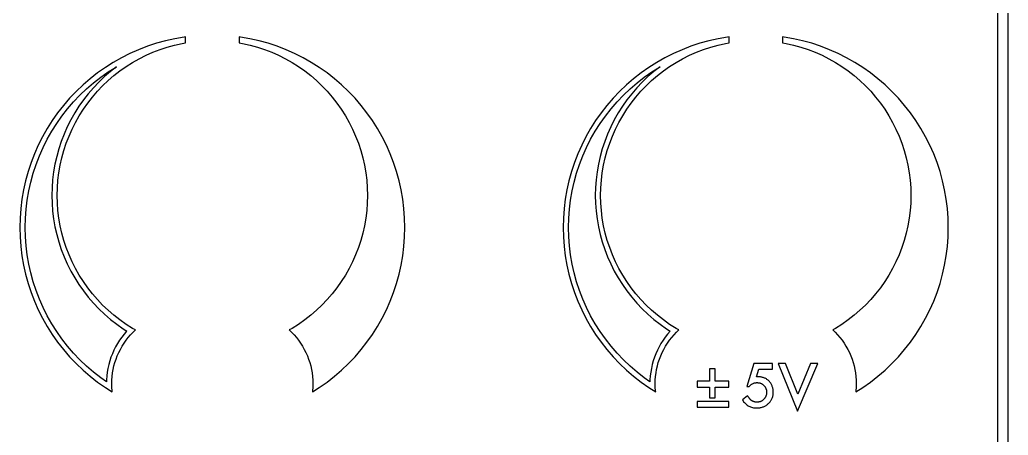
# Model space of a CAD drawing. Header units: metres. Extents: x 6 to 207, y 15 to 119.
# Drawn here: x 161.18 to 207.38, y 53.04 to 72.46 of the extents above; entities that cross this region are included whole.
import ezdxf

# ---------------------------------------------------------------- set-up
doc = ezdxf.new("R2010")
doc.units = ezdxf.units.M

msp = doc.modelspace()

# ---------------------------------------------------------------- linework, layer by layer
for p, q in [((206.88, 109.044), (206.88, 19.456)), ((207.38, 19.45), (207.38, 109.05)), ((168.859, 71.6526), (168.424, 71.5771)), ((168.93, 71.6613), (168.859, 71.6526)), ((168.93, 71.3892), (168.93, 71.6613)), ((171.501, 71.6526), (171.43, 71.6613)), ((171.43, 71.6613), (171.43, 71.3892)), ((171.936, 71.5771), (171.501, 71.6526)), ((194.259, 71.6526), (193.824, 71.5771)), ((194.33, 71.6613), (194.259, 71.6526)), ((194.33, 71.3892), (194.33, 71.6613)), ((196.901, 71.6526), (196.83, 71.6613)), ((196.83, 71.6613), (196.83, 71.3892)), ((197.336, 71.5771), (196.901, 71.6526)), ((167.148, 71.2239), (166.736, 71.0649)), ((167.567, 71.3625), (167.148, 71.2239)), ((167.993, 71.4803), (167.567, 71.3625)), ((167.738, 71.0762), (168.075, 71.1878)), ((168.424, 71.5771), (167.993, 71.4803)), ((168.075, 71.1878), (168.418, 71.2827)), ((168.418, 71.2827), (168.766, 71.3607)), ((168.766, 71.3607), (168.93, 71.3892)), ((171.43, 71.3892), (171.594, 71.3607)), ((171.594, 71.3607), (171.942, 71.2827)), ((172.367, 71.4803), (171.936, 71.5771)), ((171.942, 71.2827), (172.285, 71.1878)), ((172.285, 71.1878), (172.622, 71.0762)), ((172.793, 71.3625), (172.367, 71.4803)), ((173.212, 71.2239), (172.793, 71.3625)), ((173.624, 71.0649), (173.212, 71.2239)), ((192.548, 71.2239), (192.136, 71.0649)), ((192.967, 71.3625), (192.548, 71.2239)), ((193.393, 71.4803), (192.967, 71.3625)), ((193.138, 71.0762), (193.475, 71.1878)), ((193.824, 71.5771), (193.393, 71.4803)), ((193.475, 71.1878), (193.818, 71.2827)), ((193.818, 71.2827), (194.166, 71.3607)), ((194.166, 71.3607), (194.33, 71.3892)), ((196.83, 71.3892), (196.994, 71.3607)), ((196.994, 71.3607), (197.342, 71.2827)), ((197.767, 71.4803), (197.336, 71.5771)), ((197.342, 71.2827), (197.685, 71.1878)), ((197.685, 71.1878), (198.022, 71.0762)), ((198.193, 71.3625), (197.767, 71.4803)), ((198.612, 71.2239), (198.193, 71.3625)), ((199.024, 71.0649), (198.612, 71.2239)), ((165.937, 70.6873), (165.553, 70.4695)), ((166.332, 70.8859), (165.937, 70.6873)), ((166.736, 71.0649), (166.332, 70.8859)), ((166.762, 70.6439), (167.08, 70.8039)), ((167.08, 70.8039), (167.406, 70.9481)), ((167.406, 70.9481), (167.738, 71.0762)), ((172.622, 71.0762), (172.954, 70.9481)), ((172.954, 70.9481), (173.28, 70.8039)), ((173.28, 70.8039), (173.598, 70.6439)), ((174.028, 70.8859), (173.624, 71.0649)), ((174.423, 70.6873), (174.028, 70.8859)), ((174.807, 70.4695), (174.423, 70.6873)), ((191.337, 70.6873), (190.953, 70.4695)), ((191.732, 70.8859), (191.337, 70.6873)), ((192.136, 71.0649), (191.732, 70.8859)), ((192.162, 70.6439), (192.48, 70.8039)), ((192.48, 70.8039), (192.806, 70.9481)), ((192.806, 70.9481), (193.138, 71.0762)), ((198.022, 71.0762), (198.354, 70.9481)), ((198.354, 70.9481), (198.68, 70.8039)), ((198.68, 70.8039), (198.998, 70.6439)), ((199.428, 70.8859), (199.024, 71.0649)), ((199.823, 70.6873), (199.428, 70.8859)), ((200.207, 70.4695), (199.823, 70.6873)), ((165.18, 70.2332), (164.819, 69.9789)), ((165.553, 70.4695), (165.18, 70.2332)), ((165.319, 70.0253), (165.682, 70.2551)), ((165.704, 70.2678), (165.422, 70.0476)), ((165.682, 70.2551), (165.704, 70.2678)), ((165.861, 70.0732), (166.152, 70.2782)), ((166.152, 70.2782), (166.453, 70.4685)), ((166.453, 70.4685), (166.762, 70.6439)), ((173.598, 70.6439), (173.907, 70.4685)), ((173.907, 70.4685), (174.208, 70.2782)), ((174.208, 70.2782), (174.499, 70.0732)), ((175.18, 70.2332), (174.807, 70.4695)), ((175.541, 69.9789), (175.18, 70.2332)), ((190.58, 70.2332), (190.219, 69.9789)), ((190.953, 70.4695), (190.58, 70.2332)), ((190.719, 70.0253), (191.082, 70.2551)), ((191.104, 70.2678), (190.822, 70.0476)), ((191.082, 70.2551), (191.104, 70.2678)), ((191.261, 70.0732), (191.552, 70.2782)), ((191.552, 70.2782), (191.853, 70.4685)), ((191.853, 70.4685), (192.162, 70.6439)), ((198.998, 70.6439), (199.307, 70.4685)), ((199.307, 70.4685), (199.608, 70.2782)), ((199.608, 70.2782), (199.899, 70.0732)), ((200.58, 70.2332), (200.207, 70.4695)), ((200.941, 69.9789), (200.58, 70.2332)), ((164.819, 69.9789), (164.47, 69.7071)), ((164.629, 69.5139), (164.968, 69.778)), ((165.143, 69.8072), (164.877, 69.5533)), ((164.968, 69.778), (165.319, 70.0253)), ((165.422, 70.0476), (165.143, 69.8072)), ((165.311, 69.6219), (165.581, 69.8543)), ((165.581, 69.8543), (165.861, 70.0732)), ((174.499, 70.0732), (174.779, 69.8543)), ((174.779, 69.8543), (175.049, 69.6219)), ((175.89, 69.7071), (175.541, 69.9789)), ((190.219, 69.9789), (189.87, 69.7071)), ((190.029, 69.5139), (190.368, 69.778)), ((190.543, 69.8072), (190.277, 69.5533)), ((190.368, 69.778), (190.719, 70.0253)), ((190.822, 70.0476), (190.543, 69.8072)), ((190.711, 69.6219), (190.981, 69.8543)), ((190.981, 69.8543), (191.261, 70.0732)), ((199.899, 70.0732), (200.179, 69.8543)), ((200.179, 69.8543), (200.449, 69.6219)), ((201.29, 69.7071), (200.941, 69.9789)), ((164.136, 69.4185), (163.816, 69.114)), ((164.47, 69.7071), (164.136, 69.4185)), ((164.304, 69.2331), (164.629, 69.5139)), ((164.877, 69.5533), (164.623, 69.2867)), ((164.808, 69.1188), (165.053, 69.3765)), ((165.053, 69.3765), (165.311, 69.6219)), ((175.049, 69.6219), (175.306, 69.3765)), ((175.306, 69.3765), (175.552, 69.1188)), ((176.224, 69.4185), (175.89, 69.7071)), ((176.544, 69.114), (176.224, 69.4185)), ((189.536, 69.4185), (189.216, 69.114)), ((189.87, 69.7071), (189.536, 69.4185)), ((189.704, 69.2331), (190.029, 69.5139)), ((190.277, 69.5533), (190.023, 69.2867)), ((190.208, 69.1188), (190.453, 69.3765)), ((190.453, 69.3765), (190.711, 69.6219)), ((200.449, 69.6219), (200.706, 69.3765)), ((200.706, 69.3765), (200.952, 69.1188)), ((201.624, 69.4185), (201.29, 69.7071)), ((201.944, 69.114), (201.624, 69.4185)), ((163.816, 69.114), (163.511, 68.794)), ((163.697, 68.6262), (163.993, 68.9371)), ((163.993, 68.9371), (164.304, 69.2331)), ((164.382, 69.008), (164.156, 68.7178)), ((164.357, 68.5688), (164.576, 68.8493)), ((164.623, 69.2867), (164.382, 69.008)), ((164.576, 68.8493), (164.808, 69.1188)), ((175.552, 69.1188), (175.784, 68.8493)), ((175.784, 68.8493), (176.003, 68.5688)), ((176.849, 68.794), (176.544, 69.114)), ((189.216, 69.114), (188.911, 68.794)), ((189.097, 68.6262), (189.393, 68.9371)), ((189.393, 68.9371), (189.704, 69.2331)), ((189.782, 69.008), (189.556, 68.7178)), ((189.757, 68.5688), (189.976, 68.8493)), ((190.023, 69.2867), (189.782, 69.008)), ((189.976, 68.8493), (190.208, 69.1188)), ((200.952, 69.1188), (201.184, 68.8493)), ((201.184, 68.8493), (201.403, 68.5688)), ((202.249, 68.794), (201.944, 69.114)), ((163.223, 68.4595), (162.951, 68.1113)), ((163.511, 68.794), (163.223, 68.4595)), ((163.416, 68.3008), (163.697, 68.6262)), ((163.944, 68.4168), (163.747, 68.1058)), ((164.156, 68.7178), (163.944, 68.4168)), ((164.152, 68.2779), (164.357, 68.5688)), ((176.003, 68.5688), (176.208, 68.2779)), ((177.137, 68.4595), (176.849, 68.794)), ((177.409, 68.1113), (177.137, 68.4595)), ((188.623, 68.4595), (188.351, 68.1113)), ((188.911, 68.794), (188.623, 68.4595)), ((188.816, 68.3008), (189.097, 68.6262)), ((189.344, 68.4168), (189.147, 68.1058)), ((189.556, 68.7178), (189.344, 68.4168)), ((189.552, 68.2779), (189.757, 68.5688)), ((201.403, 68.5688), (201.608, 68.2779)), ((202.537, 68.4595), (202.249, 68.794)), ((202.809, 68.1113), (202.537, 68.4595)), ((162.951, 68.1113), (162.697, 67.7501)), ((162.905, 67.6112), (163.152, 67.9623)), ((163.152, 67.9623), (163.416, 68.3008)), ((163.747, 68.1058), (163.566, 67.7855)), ((163.786, 67.6676), (163.961, 67.9772)), ((163.961, 67.9772), (164.152, 68.2779)), ((176.208, 68.2779), (176.398, 67.9772)), ((176.398, 67.9772), (176.574, 67.6676)), ((177.663, 67.7501), (177.409, 68.1113)), ((188.351, 68.1113), (188.097, 67.7501)), ((188.305, 67.6112), (188.552, 67.9623)), ((188.552, 67.9623), (188.816, 68.3008)), ((189.147, 68.1058), (188.966, 67.7855)), ((189.186, 67.6676), (189.361, 67.9772)), ((189.361, 67.9772), (189.552, 68.2779)), ((201.608, 68.2779), (201.799, 67.9772)), ((201.799, 67.9772), (201.974, 67.6676)), ((203.063, 67.7501), (202.809, 68.1113)), ((162.697, 67.7501), (162.46, 67.3769)), ((162.675, 67.2484), (162.905, 67.6112)), ((163.4, 67.4567), (163.251, 67.1201)), ((163.566, 67.7855), (163.4, 67.4567)), ((163.626, 67.3498), (163.786, 67.6676)), ((176.574, 67.6676), (176.734, 67.3498)), ((177.9, 67.3769), (177.663, 67.7501)), ((188.097, 67.7501), (187.86, 67.3769)), ((188.075, 67.2484), (188.305, 67.6112)), ((188.8, 67.4567), (188.651, 67.1201)), ((188.966, 67.7855), (188.8, 67.4567)), ((189.026, 67.3498), (189.186, 67.6676)), ((201.974, 67.6676), (202.134, 67.3498)), ((203.3, 67.3769), (203.063, 67.7501)), ((162.243, 66.9926), (162.044, 66.598)), ((162.46, 67.3769), (162.243, 66.9926)), ((162.463, 66.8748), (162.675, 67.2484)), ((163.251, 67.1201), (163.118, 66.7767)), ((163.354, 66.6924), (163.482, 67.0244)), ((163.482, 67.0244), (163.626, 67.3498)), ((176.734, 67.3498), (176.878, 67.0244)), ((176.878, 67.0244), (177.006, 66.6924)), ((178.117, 66.9926), (177.9, 67.3769)), ((178.316, 66.598), (178.117, 66.9926)), ((187.643, 66.9926), (187.444, 66.598)), ((187.86, 67.3769), (187.643, 66.9926)), ((187.863, 66.8748), (188.075, 67.2484)), ((188.651, 67.1201), (188.518, 66.7767)), ((188.754, 66.6924), (188.882, 67.0244)), ((188.882, 67.0244), (189.026, 67.3498)), ((202.134, 67.3498), (202.278, 67.0244)), ((202.278, 67.0244), (202.406, 66.6924)), ((203.517, 66.9926), (203.3, 67.3769)), ((203.716, 66.598), (203.517, 66.9926)), ((162.044, 66.598), (161.865, 66.1941)), ((162.27, 66.4909), (162.463, 66.8748)), ((163.118, 66.7767), (163.003, 66.4271)), ((163.242, 66.3546), (163.354, 66.6924)), ((177.006, 66.6924), (177.118, 66.3546)), ((178.495, 66.1941), (178.316, 66.598)), ((187.444, 66.598), (187.265, 66.1941)), ((187.67, 66.4909), (187.863, 66.8748)), ((188.518, 66.7767), (188.403, 66.4271)), ((188.642, 66.3546), (188.754, 66.6924)), ((202.406, 66.6924), (202.518, 66.3546)), ((203.895, 66.1941), (203.716, 66.598)), ((161.865, 66.1941), (161.706, 65.782)), ((161.942, 65.6977), (162.096, 66.0986)), ((162.096, 66.0986), (162.27, 66.4909)), ((162.905, 66.0724), (162.824, 65.7132)), ((163.003, 66.4271), (162.905, 66.0724)), ((163.147, 66.0116), (163.242, 66.3546)), ((177.118, 66.3546), (177.213, 66.0116)), ((178.654, 65.782), (178.495, 66.1941)), ((187.265, 66.1941), (187.106, 65.782)), ((187.342, 65.6977), (187.496, 66.0986)), ((187.496, 66.0986), (187.67, 66.4909)), ((188.305, 66.0724), (188.224, 65.7132)), ((188.403, 66.4271), (188.305, 66.0724)), ((188.547, 66.0116), (188.642, 66.3546)), ((202.518, 66.3546), (202.613, 66.0116)), ((204.054, 65.782), (203.895, 66.1941)), ((161.706, 65.782), (161.568, 65.3625)), ((161.807, 65.2902), (161.942, 65.6977)), ((162.824, 65.7132), (162.761, 65.3505)), ((163.008, 65.3138), (163.069, 65.6644)), ((163.069, 65.6644), (163.147, 66.0116)), ((177.213, 66.0116), (177.291, 65.6644)), ((177.291, 65.6644), (177.352, 65.3138)), ((178.792, 65.3625), (178.654, 65.782)), ((187.106, 65.782), (186.968, 65.3625)), ((187.207, 65.2902), (187.342, 65.6977)), ((188.224, 65.7132), (188.161, 65.3505)), ((188.408, 65.3138), (188.469, 65.6644)), ((188.469, 65.6644), (188.547, 66.0116)), ((202.613, 66.0116), (202.691, 65.6644)), ((202.691, 65.6644), (202.752, 65.3138)), ((204.192, 65.3625), (204.054, 65.782)), ((161.568, 65.3625), (161.45, 64.9368)), ((161.692, 64.8759), (161.807, 65.2902)), ((162.761, 65.3505), (162.716, 64.9851)), ((162.965, 64.9606), (163.008, 65.3138)), ((177.352, 65.3138), (177.395, 64.9606)), ((178.91, 64.9368), (178.792, 65.3625)), ((186.968, 65.3625), (186.85, 64.9368)), ((187.092, 64.8759), (187.207, 65.2902)), ((188.161, 65.3505), (188.116, 64.9851)), ((188.365, 64.9606), (188.408, 65.3138)), ((202.752, 65.3138), (202.795, 64.9606)), ((204.31, 64.9368), (204.192, 65.3625)), ((161.45, 64.9368), (161.353, 64.5058)), ((161.598, 64.4571), (161.692, 64.8759)), ((162.716, 64.9851), (162.689, 64.618)), ((162.939, 64.6057), (162.965, 64.9606)), ((177.395, 64.9606), (177.421, 64.6057)), ((179.007, 64.5058), (178.91, 64.9368)), ((186.85, 64.9368), (186.753, 64.5058)), ((186.998, 64.4571), (187.092, 64.8759)), ((188.116, 64.9851), (188.089, 64.618)), ((188.339, 64.6057), (188.365, 64.9606)), ((202.795, 64.9606), (202.821, 64.6057)), ((204.407, 64.5058), (204.31, 64.9368)), ((161.353, 64.5058), (161.277, 64.0706)), ((161.525, 64.0338), (161.598, 64.4571)), ((162.689, 64.618), (162.68, 64.25)), ((162.68, 64.25), (162.689, 63.882)), ((162.93, 64.25), (162.939, 64.6057)), ((162.939, 63.8943), (162.93, 64.25)), ((177.421, 64.6057), (177.43, 64.25)), ((177.43, 64.25), (177.421, 63.8943)), ((179.083, 64.0706), (179.007, 64.5058)), ((186.753, 64.5058), (186.677, 64.0706)), ((186.925, 64.0338), (186.998, 64.4571)), ((188.089, 64.618), (188.08, 64.25)), ((188.08, 64.25), (188.089, 63.882)), ((188.33, 64.25), (188.339, 64.6057)), ((188.339, 63.8943), (188.33, 64.25)), ((202.821, 64.6057), (202.83, 64.25)), ((202.83, 64.25), (202.821, 63.8943)), ((204.483, 64.0706), (204.407, 64.5058)), ((161.277, 64.0706), (161.223, 63.6322)), ((161.472, 63.6077), (161.525, 64.0338)), ((162.689, 63.882), (162.716, 63.5149)), ((162.965, 63.5394), (162.939, 63.8943)), ((177.421, 63.8943), (177.395, 63.5394)), ((179.137, 63.6322), (179.083, 64.0706)), ((186.677, 64.0706), (186.623, 63.6322)), ((186.872, 63.6077), (186.925, 64.0338)), ((188.089, 63.882), (188.116, 63.5149)), ((188.365, 63.5394), (188.339, 63.8943)), ((202.821, 63.8943), (202.795, 63.5394)), ((204.537, 63.6322), (204.483, 64.0706)), ((161.223, 63.6322), (161.191, 63.1916)), ((161.441, 63.1792), (161.472, 63.6077)), ((162.716, 63.5149), (162.761, 63.1495)), ((163.008, 63.1862), (162.965, 63.5394)), ((177.395, 63.5394), (177.352, 63.1862)), ((179.169, 63.1916), (179.137, 63.6322)), ((186.623, 63.6322), (186.591, 63.1916)), ((186.841, 63.1792), (186.872, 63.6077)), ((188.116, 63.5149), (188.161, 63.1495)), ((188.408, 63.1862), (188.365, 63.5394)), ((202.795, 63.5394), (202.752, 63.1862)), ((204.569, 63.1916), (204.537, 63.6322)), ((161.191, 63.1916), (161.18, 62.75)), ((161.43, 62.75), (161.441, 63.1792)), ((162.761, 63.1495), (162.824, 62.7868)), ((163.069, 62.8356), (163.008, 63.1862)), ((163.147, 62.4884), (163.069, 62.8356)), ((177.291, 62.8356), (177.213, 62.4884)), ((177.352, 63.1862), (177.291, 62.8356)), ((179.18, 62.75), (179.169, 63.1916)), ((186.591, 63.1916), (186.58, 62.75)), ((186.83, 62.75), (186.841, 63.1792)), ((188.161, 63.1495), (188.224, 62.7868)), ((188.469, 62.8356), (188.408, 63.1862)), ((188.547, 62.4884), (188.469, 62.8356)), ((202.691, 62.8356), (202.613, 62.4884)), ((202.752, 63.1862), (202.691, 62.8356)), ((204.58, 62.75), (204.569, 63.1916)), ((161.18, 62.75), (161.191, 62.3084)), ((161.441, 62.3208), (161.43, 62.75)), ((162.824, 62.7868), (162.905, 62.4276)), ((162.905, 62.4276), (163.003, 62.0729)), ((163.242, 62.1454), (163.147, 62.4884)), ((177.213, 62.4884), (177.118, 62.1454)), ((179.169, 62.3084), (179.18, 62.75)), ((186.58, 62.75), (186.591, 62.3084)), ((186.841, 62.3208), (186.83, 62.75)), ((188.224, 62.7868), (188.305, 62.4276)), ((188.305, 62.4276), (188.403, 62.0729)), ((188.642, 62.1454), (188.547, 62.4884)), ((202.613, 62.4884), (202.518, 62.1454)), ((204.569, 62.3084), (204.58, 62.75)), ((161.191, 62.3084), (161.223, 61.8679)), ((161.472, 61.8923), (161.441, 62.3208)), ((163.003, 62.0729), (163.118, 61.7233)), ((163.354, 61.8076), (163.242, 62.1454)), ((177.118, 62.1454), (177.006, 61.8076)), ((179.137, 61.8679), (179.169, 62.3084)), ((186.591, 62.3084), (186.623, 61.8679)), ((186.872, 61.8923), (186.841, 62.3208)), ((188.403, 62.0729), (188.518, 61.7233)), ((188.754, 61.8076), (188.642, 62.1454)), ((202.518, 62.1454), (202.406, 61.8076)), ((204.537, 61.8679), (204.569, 62.3084)), ((161.223, 61.8679), (161.277, 61.4294)), ((161.525, 61.4661), (161.472, 61.8923)), ((161.598, 61.043), (161.525, 61.4661)), ((163.118, 61.7233), (163.251, 61.3799)), ((163.482, 61.4756), (163.354, 61.8076)), ((163.626, 61.1502), (163.482, 61.4756)), ((176.878, 61.4756), (176.734, 61.1502)), ((177.006, 61.8076), (176.878, 61.4756)), ((179.083, 61.4294), (179.137, 61.8679)), ((186.623, 61.8679), (186.677, 61.4294)), ((186.925, 61.4661), (186.872, 61.8923)), ((186.998, 61.043), (186.925, 61.4661)), ((188.518, 61.7233), (188.651, 61.3799)), ((188.882, 61.4756), (188.754, 61.8076)), ((189.026, 61.1502), (188.882, 61.4756)), ((202.278, 61.4756), (202.134, 61.1502)), ((202.406, 61.8076), (202.278, 61.4756)), ((204.483, 61.4294), (204.537, 61.8679)), ((161.277, 61.4294), (161.353, 60.9942)), ((161.353, 60.9942), (161.45, 60.5632)), ((161.692, 60.6241), (161.598, 61.043)), ((163.251, 61.3799), (163.4, 61.0433)), ((163.4, 61.0433), (163.566, 60.7145)), ((163.786, 60.8324), (163.626, 61.1502)), ((176.734, 61.1502), (176.574, 60.8324)), ((178.91, 60.5632), (179.007, 60.9942)), ((179.007, 60.9942), (179.083, 61.4294)), ((186.677, 61.4294), (186.753, 60.9942)), ((186.753, 60.9942), (186.85, 60.5632)), ((187.092, 60.6241), (186.998, 61.043)), ((188.651, 61.3799), (188.8, 61.0433)), ((188.8, 61.0433), (188.966, 60.7145)), ((189.186, 60.8324), (189.026, 61.1502)), ((202.134, 61.1502), (201.974, 60.8324)), ((204.31, 60.5632), (204.407, 60.9942)), ((204.407, 60.9942), (204.483, 61.4294)), ((161.45, 60.5632), (161.568, 60.1375)), ((161.807, 60.2098), (161.692, 60.6241)), ((163.566, 60.7145), (163.747, 60.3942)), ((163.961, 60.5228), (163.786, 60.8324)), ((164.152, 60.2221), (163.961, 60.5228)), ((176.398, 60.5228), (176.208, 60.2221)), ((176.574, 60.8324), (176.398, 60.5228)), ((178.792, 60.1375), (178.91, 60.5632)), ((186.85, 60.5632), (186.968, 60.1375)), ((187.207, 60.2098), (187.092, 60.6241)), ((188.966, 60.7145), (189.147, 60.3942)), ((189.361, 60.5228), (189.186, 60.8324)), ((189.552, 60.2221), (189.361, 60.5228)), ((201.799, 60.5228), (201.608, 60.2221)), ((201.974, 60.8324), (201.799, 60.5228)), ((204.192, 60.1375), (204.31, 60.5632)), ((161.568, 60.1375), (161.706, 59.718)), ((161.942, 59.8023), (161.807, 60.2098)), ((163.747, 60.3942), (163.944, 60.0832)), ((163.944, 60.0832), (164.156, 59.7822)), ((164.357, 59.9312), (164.152, 60.2221)), ((176.208, 60.2221), (176.003, 59.9312)), ((178.654, 59.718), (178.792, 60.1375)), ((186.968, 60.1375), (187.106, 59.718)), ((187.342, 59.8023), (187.207, 60.2098)), ((189.147, 60.3942), (189.344, 60.0832)), ((189.344, 60.0832), (189.556, 59.7822)), ((189.757, 59.9312), (189.552, 60.2221)), ((201.608, 60.2221), (201.403, 59.9312)), ((204.054, 59.718), (204.192, 60.1375)), ((161.706, 59.718), (161.865, 59.3059)), ((162.096, 59.4014), (161.942, 59.8023)), ((164.156, 59.7822), (164.382, 59.492)), ((164.576, 59.6507), (164.357, 59.9312)), ((164.808, 59.3812), (164.576, 59.6507)), ((175.784, 59.6507), (175.552, 59.3812)), ((176.003, 59.9312), (175.784, 59.6507)), ((178.495, 59.3059), (178.654, 59.718)), ((187.106, 59.718), (187.265, 59.3059)), ((187.496, 59.4014), (187.342, 59.8023)), ((189.556, 59.7822), (189.782, 59.492)), ((189.976, 59.6507), (189.757, 59.9312)), ((190.208, 59.3812), (189.976, 59.6507)), ((201.184, 59.6507), (200.952, 59.3812)), ((201.403, 59.9312), (201.184, 59.6507)), ((203.895, 59.3059), (204.054, 59.718)), ((161.865, 59.3059), (162.044, 58.902)), ((162.27, 59.0091), (162.096, 59.4014)), ((164.382, 59.492), (164.623, 59.2133)), ((164.623, 59.2133), (164.877, 58.9467)), ((165.053, 59.1235), (164.808, 59.3812)), ((175.552, 59.3812), (175.306, 59.1235)), ((178.316, 58.902), (178.495, 59.3059)), ((187.265, 59.3059), (187.444, 58.902)), ((187.67, 59.0091), (187.496, 59.4014)), ((189.782, 59.492), (190.023, 59.2133)), ((190.023, 59.2133), (190.277, 58.9467)), ((190.453, 59.1235), (190.208, 59.3812)), ((200.952, 59.3812), (200.706, 59.1235)), ((203.716, 58.902), (203.895, 59.3059)), ((162.044, 58.902), (162.243, 58.5074)), ((162.463, 58.6252), (162.27, 59.0091)), ((164.877, 58.9467), (165.143, 58.6928)), ((165.311, 58.8781), (165.053, 59.1235)), ((165.143, 58.6928), (165.422, 58.4524)), ((165.581, 58.6457), (165.311, 58.8781)), ((175.049, 58.8781), (174.779, 58.6457)), ((175.306, 59.1235), (175.049, 58.8781)), ((178.117, 58.5074), (178.316, 58.902)), ((187.444, 58.902), (187.643, 58.5074)), ((187.863, 58.6252), (187.67, 59.0091)), ((190.277, 58.9467), (190.543, 58.6928)), ((190.711, 58.8781), (190.453, 59.1235)), ((190.543, 58.6928), (190.822, 58.4524)), ((190.981, 58.6457), (190.711, 58.8781)), ((200.449, 58.8781), (200.179, 58.6457)), ((200.706, 59.1235), (200.449, 58.8781)), ((203.517, 58.5074), (203.716, 58.902)), ((162.243, 58.5074), (162.46, 58.1231)), ((162.675, 58.2516), (162.463, 58.6252)), ((162.905, 57.8888), (162.675, 58.2516)), ((165.422, 58.4524), (165.712, 58.2259)), ((165.861, 58.4268), (165.581, 58.6457)), ((165.712, 58.2259), (166.013, 58.0139)), ((166.152, 58.2218), (165.861, 58.4268)), ((166.453, 58.0315), (166.152, 58.2218)), ((174.208, 58.2218), (173.907, 58.0315)), ((174.499, 58.4268), (174.208, 58.2218)), ((174.779, 58.6457), (174.499, 58.4268)), ((177.9, 58.1231), (178.117, 58.5074)), ((187.643, 58.5074), (187.86, 58.1231)), ((188.075, 58.2516), (187.863, 58.6252)), ((188.305, 57.8888), (188.075, 58.2516)), ((190.822, 58.4524), (191.112, 58.2259)), ((191.261, 58.4268), (190.981, 58.6457)), ((191.112, 58.2259), (191.413, 58.0139)), ((191.552, 58.2218), (191.261, 58.4268)), ((191.853, 58.0315), (191.552, 58.2218)), ((199.608, 58.2218), (199.307, 58.0315)), ((199.899, 58.4268), (199.608, 58.2218)), ((200.179, 58.6457), (199.899, 58.4268)), ((203.3, 58.1231), (203.517, 58.5074)), ((162.46, 58.1231), (162.697, 57.7499)), ((163.152, 57.5377), (162.905, 57.8888)), ((166.058, 57.7656), (165.948, 57.6244)), ((166.013, 58.0139), (166.181, 57.9074)), ((166.175, 57.9012), (166.058, 57.7656)), ((166.181, 57.9074), (166.175, 57.9012)), ((166.361, 57.7333), (166.476, 57.8542)), ((166.584, 57.9571), (166.453, 58.0315)), ((166.476, 57.8542), (166.584, 57.9571)), ((173.907, 58.0315), (173.776, 57.9571)), ((173.776, 57.9571), (173.884, 57.8542)), ((173.884, 57.8542), (173.999, 57.7333)), ((177.663, 57.7499), (177.9, 58.1231)), ((187.86, 58.1231), (188.097, 57.7499)), ((188.552, 57.5377), (188.305, 57.8888)), ((191.458, 57.7656), (191.348, 57.6244)), ((191.413, 58.0139), (191.581, 57.9074)), ((191.575, 57.9012), (191.458, 57.7656)), ((191.581, 57.9074), (191.575, 57.9012)), ((191.761, 57.7333), (191.876, 57.8542)), ((191.984, 57.9571), (191.853, 58.0315)), ((191.876, 57.8542), (191.984, 57.9571)), ((199.307, 58.0315), (199.176, 57.9571)), ((199.176, 57.9571), (199.284, 57.8542)), ((199.284, 57.8542), (199.399, 57.7333)), ((203.063, 57.7499), (203.3, 58.1231)), ((162.697, 57.7499), (162.951, 57.3887)), ((162.951, 57.3887), (163.223, 57.0405)), ((163.416, 57.1992), (163.152, 57.5377)), ((165.749, 57.3265), (165.661, 57.1706)), ((165.845, 57.4779), (165.749, 57.3265)), ((165.948, 57.6244), (165.845, 57.4779)), ((165.964, 57.198), (166.053, 57.3389)), ((166.053, 57.3389), (166.149, 57.4754)), ((166.149, 57.4754), (166.252, 57.6069)), ((166.252, 57.6069), (166.361, 57.7333)), ((173.999, 57.7333), (174.108, 57.6069)), ((174.108, 57.6069), (174.211, 57.4754)), ((174.211, 57.4754), (174.307, 57.3389)), ((174.307, 57.3389), (174.396, 57.198)), ((177.137, 57.0405), (177.409, 57.3887)), ((177.409, 57.3887), (177.663, 57.7499)), ((188.097, 57.7499), (188.351, 57.3887)), ((188.351, 57.3887), (188.623, 57.0405)), ((188.816, 57.1992), (188.552, 57.5377)), ((191.149, 57.3265), (191.061, 57.1706)), ((191.245, 57.4779), (191.149, 57.3265)), ((191.348, 57.6244), (191.245, 57.4779)), ((191.364, 57.198), (191.453, 57.3389)), ((191.453, 57.3389), (191.549, 57.4754)), ((191.549, 57.4754), (191.652, 57.6069)), ((191.652, 57.6069), (191.761, 57.7333)), ((199.399, 57.7333), (199.508, 57.6069)), ((199.508, 57.6069), (199.611, 57.4754)), ((199.611, 57.4754), (199.707, 57.3389)), ((199.707, 57.3389), (199.796, 57.198)), ((202.537, 57.0405), (202.809, 57.3887)), ((202.809, 57.3887), (203.063, 57.7499)), ((163.223, 57.0405), (163.511, 56.706)), ((163.697, 56.8738), (163.416, 57.1992)), ((163.993, 56.5629), (163.697, 56.8738)), ((165.508, 56.8468), (165.443, 56.6797)), ((165.58, 57.0106), (165.508, 56.8468)), ((165.661, 57.1706), (165.58, 57.0106)), ((165.739, 56.7511), (165.806, 56.9037)), ((165.806, 56.9037), (165.881, 57.0527)), ((165.881, 57.0527), (165.964, 57.198)), ((174.396, 57.198), (174.479, 57.0527)), ((174.479, 57.0527), (174.554, 56.9037)), ((174.554, 56.9037), (174.621, 56.7511)), ((176.849, 56.706), (177.137, 57.0405)), ((188.623, 57.0405), (188.911, 56.706)), ((189.097, 56.8738), (188.816, 57.1992)), ((189.393, 56.5629), (189.097, 56.8738)), ((190.908, 56.8468), (190.843, 56.6797)), ((190.98, 57.0106), (190.908, 56.8468)), ((191.061, 57.1706), (190.98, 57.0106)), ((191.139, 56.7511), (191.206, 56.9037)), ((191.206, 56.9037), (191.281, 57.0527)), ((191.281, 57.0527), (191.364, 57.198)), ((199.796, 57.198), (199.879, 57.0527)), ((199.879, 57.0527), (199.954, 56.9037)), ((199.954, 56.9037), (200.021, 56.7511)), ((202.249, 56.706), (202.537, 57.0405)), ((163.511, 56.706), (163.816, 56.386)), ((163.816, 56.386), (164.136, 56.0815)), ((164.304, 56.2669), (163.993, 56.5629)), ((165.387, 56.5096), (165.339, 56.3369)), ((165.443, 56.6797), (165.387, 56.5096)), ((165.582, 56.2761), (165.626, 56.437)), ((165.626, 56.437), (165.679, 56.5954)), ((165.679, 56.5954), (165.739, 56.7511)), ((174.621, 56.7511), (174.681, 56.5954)), ((174.681, 56.5954), (174.734, 56.437)), ((174.734, 56.437), (174.778, 56.2761)), ((176.224, 56.0815), (176.544, 56.386)), ((176.544, 56.386), (176.849, 56.706)), ((188.911, 56.706), (189.216, 56.386)), ((189.216, 56.386), (189.536, 56.0815)), ((189.704, 56.2669), (189.393, 56.5629)), ((190.787, 56.5096), (190.739, 56.3369)), ((190.843, 56.6797), (190.787, 56.5096)), ((190.982, 56.2761), (191.026, 56.437)), ((191.026, 56.437), (191.079, 56.5954)), ((191.079, 56.5954), (191.139, 56.7511)), ((195.497, 56.3917), (195.168, 55.3127)), ((196.367, 56.3917), (195.497, 56.3917)), ((196.367, 56.1207), (196.367, 56.3917)), ((196.966, 56.3917), (196.62, 56.3917)), ((196.62, 56.3917), (197.538, 54.1628)), ((197.545, 54.9548), (196.966, 56.3917)), ((197.538, 54.1628), (198.478, 56.3917)), ((198.132, 56.3917), (197.545, 54.9548)), ((198.478, 56.3917), (198.132, 56.3917)), ((200.021, 56.7511), (200.081, 56.5954)), ((200.081, 56.5954), (200.134, 56.437)), ((200.134, 56.437), (200.178, 56.2761)), ((201.624, 56.0815), (201.944, 56.386)), ((201.944, 56.386), (202.249, 56.706)), ((164.136, 56.0815), (164.47, 55.7929)), ((164.629, 55.9861), (164.304, 56.2669)), ((164.968, 55.722), (164.629, 55.9861)), ((165.269, 55.9856), (165.247, 55.8078)), ((165.3, 56.1621), (165.269, 55.9856)), ((165.339, 56.3369), (165.3, 56.1621)), ((165.496, 55.7833), (165.517, 55.9489)), ((165.517, 55.9489), (165.545, 56.1133)), ((165.545, 56.1133), (165.582, 56.2761)), ((174.778, 56.2761), (174.815, 56.1133)), ((174.815, 56.1133), (174.843, 55.9489)), ((174.843, 55.9489), (174.864, 55.7833)), ((175.89, 55.7929), (176.224, 56.0815)), ((189.536, 56.0815), (189.87, 55.7929)), ((190.029, 55.9861), (189.704, 56.2669)), ((190.368, 55.722), (190.029, 55.9861)), ((190.669, 55.9856), (190.647, 55.8078)), ((190.7, 56.1621), (190.669, 55.9856)), ((190.739, 56.3369), (190.7, 56.1621)), ((190.896, 55.7833), (190.917, 55.9489)), ((190.917, 55.9489), (190.945, 56.1133)), ((190.945, 56.1133), (190.982, 56.2761)), ((193.676, 56.1357), (193.42, 56.1357)), ((193.42, 56.1357), (193.42, 55.5597)), ((193.676, 55.5597), (193.676, 56.1357)), ((195.614, 55.7617), (195.717, 56.1207)), ((195.717, 56.1207), (196.367, 56.1207)), ((200.178, 56.2761), (200.215, 56.1133)), ((200.215, 56.1133), (200.243, 55.9489)), ((200.243, 55.9489), (200.264, 55.7833)), ((201.29, 55.7929), (201.624, 56.0815)), ((164.47, 55.7929), (164.819, 55.5211)), ((164.819, 55.5211), (165.18, 55.2668)), ((165.232, 55.5358), (164.968, 55.722)), ((165.234, 55.6291), (165.232, 55.5358)), ((165.247, 55.8078), (165.234, 55.6291)), ((165.48, 55.45), (165.484, 55.6168)), ((165.484, 55.2832), (165.48, 55.45)), ((165.484, 55.6168), (165.496, 55.7833)), ((174.864, 55.7833), (174.876, 55.6168)), ((174.876, 55.6168), (174.88, 55.45)), ((174.88, 55.45), (174.876, 55.2832)), ((175.18, 55.2668), (175.541, 55.5211)), ((175.541, 55.5211), (175.89, 55.7929)), ((189.87, 55.7929), (190.219, 55.5211)), ((190.219, 55.5211), (190.58, 55.2668)), ((190.632, 55.5358), (190.368, 55.722)), ((190.634, 55.6291), (190.632, 55.5358)), ((190.647, 55.8078), (190.634, 55.6291)), ((190.88, 55.45), (190.884, 55.6168)), ((190.884, 55.2832), (190.88, 55.45)), ((190.884, 55.6168), (190.896, 55.7833)), ((193.42, 55.5597), (192.844, 55.5597)), ((192.844, 55.5597), (192.844, 55.2887)), ((194.316, 55.5597), (193.676, 55.5597)), ((194.316, 55.2887), (194.316, 55.5597)), ((195.409, 55.4324), (195.431, 55.4445)), ((195.431, 55.4445), (195.452, 55.4552)), ((195.452, 55.4552), (195.474, 55.4647)), ((195.474, 55.4647), (195.497, 55.4729)), ((195.497, 55.4729), (195.52, 55.4799)), ((195.52, 55.4799), (195.543, 55.4856)), ((195.543, 55.4856), (195.567, 55.49)), ((195.567, 55.49), (195.591, 55.4932)), ((195.591, 55.4932), (195.615, 55.4951)), ((195.63, 55.763), (195.614, 55.7617)), ((195.615, 55.4951), (195.64, 55.4957)), ((195.643, 55.7639), (195.63, 55.763)), ((195.64, 55.4957), (195.662, 55.4953)), ((195.658, 55.7647), (195.643, 55.7639)), ((195.66, 55.765), (195.658, 55.7647)), ((195.67, 55.7657), (195.66, 55.765)), ((195.662, 55.4953), (195.684, 55.4939)), ((195.679, 55.7663), (195.67, 55.7657)), ((195.688, 55.7666), (195.679, 55.7663)), ((195.684, 55.4939), (195.705, 55.4917)), ((195.697, 55.7667), (195.688, 55.7666)), ((195.733, 55.7661), (195.697, 55.7667)), ((195.705, 55.4917), (195.726, 55.4885)), ((195.726, 55.4885), (195.747, 55.4844)), ((195.768, 55.764), (195.733, 55.7661)), ((195.747, 55.4844), (195.767, 55.4794)), ((195.767, 55.4794), (195.787, 55.4735)), ((195.802, 55.7605), (195.768, 55.764)), ((195.787, 55.4735), (195.806, 55.4667)), ((195.835, 55.7556), (195.802, 55.7605)), ((195.806, 55.4667), (195.825, 55.459)), ((195.825, 55.459), (195.843, 55.4504)), ((195.868, 55.7494), (195.835, 55.7556)), ((195.843, 55.4504), (195.861, 55.4409)), ((195.861, 55.4409), (195.878, 55.4305)), ((195.9, 55.7417), (195.868, 55.7494)), ((195.931, 55.7327), (195.9, 55.7417)), ((195.961, 55.7222), (195.931, 55.7327)), ((195.991, 55.7104), (195.961, 55.7222)), ((196.02, 55.6972), (195.991, 55.7104)), ((196.048, 55.6826), (196.02, 55.6972)), ((196.075, 55.6666), (196.048, 55.6826)), ((196.102, 55.6492), (196.075, 55.6666)), ((196.127, 55.6304), (196.102, 55.6492)), ((196.152, 55.6103), (196.127, 55.6304)), ((196.177, 55.5887), (196.152, 55.6103)), ((196.2, 55.5657), (196.177, 55.5887)), ((196.223, 55.5418), (196.2, 55.5657)), ((196.244, 55.5171), (196.223, 55.5418)), ((196.264, 55.4916), (196.244, 55.5171)), ((196.282, 55.4654), (196.264, 55.4916)), ((196.299, 55.4383), (196.282, 55.4654)), ((200.264, 55.7833), (200.276, 55.6168)), ((200.276, 55.6168), (200.28, 55.45)), ((200.28, 55.45), (200.276, 55.2832)), ((200.58, 55.2668), (200.941, 55.5211)), ((200.941, 55.5211), (201.29, 55.7929)), ((165.18, 55.2668), (165.503, 55.0621)), ((165.496, 55.1167), (165.484, 55.2832)), ((165.503, 55.0621), (165.496, 55.1167)), ((174.857, 55.0621), (175.18, 55.2668)), ((174.864, 55.1167), (174.857, 55.0621)), ((174.876, 55.2832), (174.864, 55.1167)), ((190.58, 55.2668), (190.903, 55.0621)), ((190.896, 55.1167), (190.884, 55.2832)), ((190.903, 55.0621), (190.896, 55.1167)), ((192.844, 55.2887), (193.42, 55.2887)), ((193.42, 55.2887), (193.42, 54.7918)), ((193.676, 55.2887), (194.316, 55.2887)), ((193.676, 54.7918), (193.676, 55.2887)), ((195.168, 55.3127), (195.272, 55.3127)), ((195.272, 55.3127), (195.29, 55.3336)), ((195.29, 55.3336), (195.309, 55.3533)), ((195.309, 55.3533), (195.329, 55.3716)), ((195.329, 55.3716), (195.348, 55.3887)), ((195.348, 55.3887), (195.368, 55.4046)), ((195.368, 55.4046), (195.389, 55.4191)), ((195.389, 55.4191), (195.409, 55.4324)), ((195.878, 55.4305), (195.895, 55.4191)), ((195.895, 55.4191), (195.912, 55.4069)), ((195.912, 55.4069), (195.928, 55.3938)), ((195.928, 55.3938), (195.944, 55.3797)), ((195.944, 55.3797), (195.959, 55.3647)), ((195.959, 55.3647), (195.973, 55.3498)), ((195.973, 55.3498), (195.987, 55.3343)), ((195.987, 55.3343), (196, 55.3183)), ((196, 55.3183), (196.012, 55.3019)), ((196.012, 55.3019), (196.023, 55.2849)), ((196.023, 55.2849), (196.033, 55.2674)), ((196.033, 55.2674), (196.042, 55.2494)), ((196.042, 55.2494), (196.05, 55.2309)), ((196.05, 55.2309), (196.058, 55.2119)), ((196.058, 55.2119), (196.064, 55.1924)), ((196.064, 55.1924), (196.07, 55.1724)), ((196.07, 55.1724), (196.075, 55.1519)), ((196.075, 55.1519), (196.079, 55.1309)), ((196.079, 55.1309), (196.082, 55.1094)), ((196.082, 55.1094), (196.084, 55.0873)), ((196.084, 54.9972), (196.082, 54.9755)), ((196.084, 55.0873), (196.086, 55.0648)), ((196.086, 55.0193), (196.084, 54.9972)), ((196.086, 55.0648), (196.086, 55.0418)), ((196.086, 55.0418), (196.086, 55.0193)), ((196.315, 55.4105), (196.299, 55.4383)), ((196.329, 55.3819), (196.315, 55.4105)), ((196.342, 55.3525), (196.329, 55.3819)), ((196.354, 55.3223), (196.342, 55.3525)), ((196.364, 55.2914), (196.354, 55.3223)), ((196.373, 55.2596), (196.364, 55.2914)), ((196.381, 55.2271), (196.373, 55.2596)), ((196.387, 55.1938), (196.381, 55.2271)), ((196.392, 55.1597), (196.387, 55.1938)), ((196.391, 54.9426), (196.395, 54.9785)), ((196.395, 55.1248), (196.392, 55.1597)), ((196.397, 55.0892), (196.395, 55.1248)), ((196.395, 54.9785), (196.397, 55.0153)), ((196.398, 55.0528), (196.397, 55.0892)), ((196.397, 55.0153), (196.398, 55.0528)), ((200.257, 55.0621), (200.58, 55.2668)), ((200.264, 55.1167), (200.257, 55.0621)), ((200.276, 55.2832), (200.264, 55.1167)), ((194.316, 54.6148), (192.844, 54.6148)), ((192.844, 54.6148), (192.844, 54.3438)), ((193.42, 54.7918), (193.676, 54.7918)), ((194.316, 54.3438), (194.316, 54.6148)), ((195.194, 54.8838), (194.955, 54.6848)), ((194.955, 54.6848), (194.984, 54.6422)), ((194.984, 54.6422), (195.014, 54.6022)), ((195.014, 54.6022), (195.046, 54.5647)), ((195.046, 54.5647), (195.078, 54.5299)), ((195.078, 54.5299), (195.112, 54.4976)), ((195.206, 54.8647), (195.194, 54.8838)), ((195.217, 54.8463), (195.206, 54.8647)), ((195.229, 54.8285), (195.217, 54.8463)), ((195.241, 54.8114), (195.229, 54.8285)), ((195.252, 54.795), (195.241, 54.8114)), ((195.264, 54.7793), (195.252, 54.795)), ((195.276, 54.7641), (195.264, 54.7793)), ((195.287, 54.7497), (195.276, 54.7641)), ((195.299, 54.736), (195.287, 54.7497)), ((195.311, 54.7229), (195.299, 54.736)), ((195.323, 54.7104), (195.311, 54.7229)), ((195.334, 54.6987), (195.323, 54.7104)), ((195.346, 54.6875), (195.334, 54.6987)), ((195.358, 54.6771), (195.346, 54.6875)), ((195.369, 54.6673), (195.358, 54.6771)), ((195.381, 54.6582), (195.369, 54.6673)), ((195.393, 54.6498), (195.381, 54.6582)), ((195.405, 54.6421), (195.393, 54.6498)), ((195.417, 54.6349), (195.405, 54.6421)), ((195.43, 54.6282), (195.417, 54.6349)), ((195.443, 54.6219), (195.43, 54.6282)), ((195.456, 54.6161), (195.443, 54.6219)), ((195.469, 54.6108), (195.456, 54.6161)), ((195.483, 54.6059), (195.469, 54.6108)), ((195.497, 54.6015), (195.483, 54.6059)), ((195.512, 54.5976), (195.497, 54.6015)), ((195.527, 54.5941), (195.512, 54.5976)), ((195.542, 54.5911), (195.527, 54.5941)), ((195.557, 54.5885), (195.542, 54.5911)), ((195.573, 54.5865), (195.557, 54.5885)), ((195.589, 54.5848), (195.573, 54.5865)), ((195.605, 54.5837), (195.589, 54.5848)), ((195.622, 54.583), (195.605, 54.5837)), ((195.639, 54.5828), (195.622, 54.583)), ((195.661, 54.5832), (195.639, 54.5828)), ((195.683, 54.5846), (195.661, 54.5832)), ((195.704, 54.5869), (195.683, 54.5846)), ((195.725, 54.5901), (195.704, 54.5869)), ((195.745, 54.5942), (195.725, 54.5901)), ((195.765, 54.5992), (195.745, 54.5942)), ((195.784, 54.6051), (195.765, 54.5992)), ((195.804, 54.612), (195.784, 54.6051)), ((195.822, 54.6198), (195.804, 54.612)), ((195.841, 54.6284), (195.822, 54.6198)), ((195.858, 54.638), (195.841, 54.6284)), ((195.876, 54.6485), (195.858, 54.638)), ((195.893, 54.6599), (195.876, 54.6485)), ((195.91, 54.6723), (195.893, 54.6599)), ((195.926, 54.6855), (195.91, 54.6723)), ((195.942, 54.6997), (195.926, 54.6855)), ((195.957, 54.7148), (195.942, 54.6997)), ((195.972, 54.7307), (195.957, 54.7148)), ((195.986, 54.7471), (195.972, 54.7307)), ((195.998, 54.7639), (195.986, 54.7471)), ((196.011, 54.7811), (195.998, 54.7639)), ((196.022, 54.7987), (196.011, 54.7811)), ((196.032, 54.8167), (196.022, 54.7987)), ((196.041, 54.8351), (196.032, 54.8167)), ((196.05, 54.8539), (196.041, 54.8351)), ((196.057, 54.8732), (196.05, 54.8539)), ((196.064, 54.8928), (196.057, 54.8732)), ((196.07, 54.9129), (196.064, 54.8928)), ((196.075, 54.9333), (196.07, 54.9129)), ((196.079, 54.9542), (196.075, 54.9333)), ((196.082, 54.9755), (196.079, 54.9542)), ((196.148, 54.4969), (196.175, 54.5208)), ((196.175, 54.5208), (196.2, 54.5459)), ((196.2, 54.5459), (196.224, 54.5717)), ((196.224, 54.5717), (196.247, 54.5984)), ((196.247, 54.5984), (196.268, 54.6258)), ((196.268, 54.6258), (196.287, 54.654)), ((196.287, 54.654), (196.305, 54.6829)), ((196.305, 54.6829), (196.321, 54.7127)), ((196.321, 54.7127), (196.335, 54.7432)), ((196.335, 54.7432), (196.349, 54.7745)), ((196.349, 54.7745), (196.36, 54.8066)), ((196.36, 54.8066), (196.37, 54.8394)), ((196.37, 54.8394), (196.379, 54.873)), ((196.379, 54.873), (196.386, 54.9074)), ((196.386, 54.9074), (196.391, 54.9426)), ((192.844, 54.3438), (194.316, 54.3438)), ((195.112, 54.4976), (195.147, 54.4679)), ((195.147, 54.4679), (195.183, 54.4408)), ((195.183, 54.4408), (195.221, 54.4163)), ((195.221, 54.4163), (195.26, 54.3944)), ((195.26, 54.3944), (195.299, 54.375)), ((195.299, 54.375), (195.341, 54.3582)), ((195.341, 54.3582), (195.383, 54.344)), ((195.383, 54.344), (195.427, 54.3324)), ((195.427, 54.3324), (195.471, 54.3234)), ((195.471, 54.3234), (195.517, 54.3169)), ((195.517, 54.3169), (195.565, 54.313)), ((195.565, 54.313), (195.613, 54.3118)), ((195.613, 54.3118), (195.652, 54.3125)), ((195.652, 54.3125), (195.691, 54.3147)), ((195.691, 54.3147), (195.729, 54.3183)), ((195.729, 54.3183), (195.766, 54.3233)), ((195.766, 54.3233), (195.802, 54.3298)), ((195.802, 54.3298), (195.838, 54.3378)), ((195.838, 54.3378), (195.872, 54.3472)), ((195.872, 54.3472), (195.906, 54.358)), ((195.906, 54.358), (195.939, 54.3703)), ((195.939, 54.3703), (195.972, 54.3841)), ((195.972, 54.3841), (196.003, 54.3993)), ((196.003, 54.3993), (196.034, 54.4159)), ((196.034, 54.4159), (196.064, 54.434)), ((196.064, 54.434), (196.093, 54.4535)), ((196.093, 54.4535), (196.121, 54.4745)), ((196.121, 54.4745), (196.148, 54.4969))]:
    msp.add_line(p, q)

doc.saveas('drawing.dxf')
